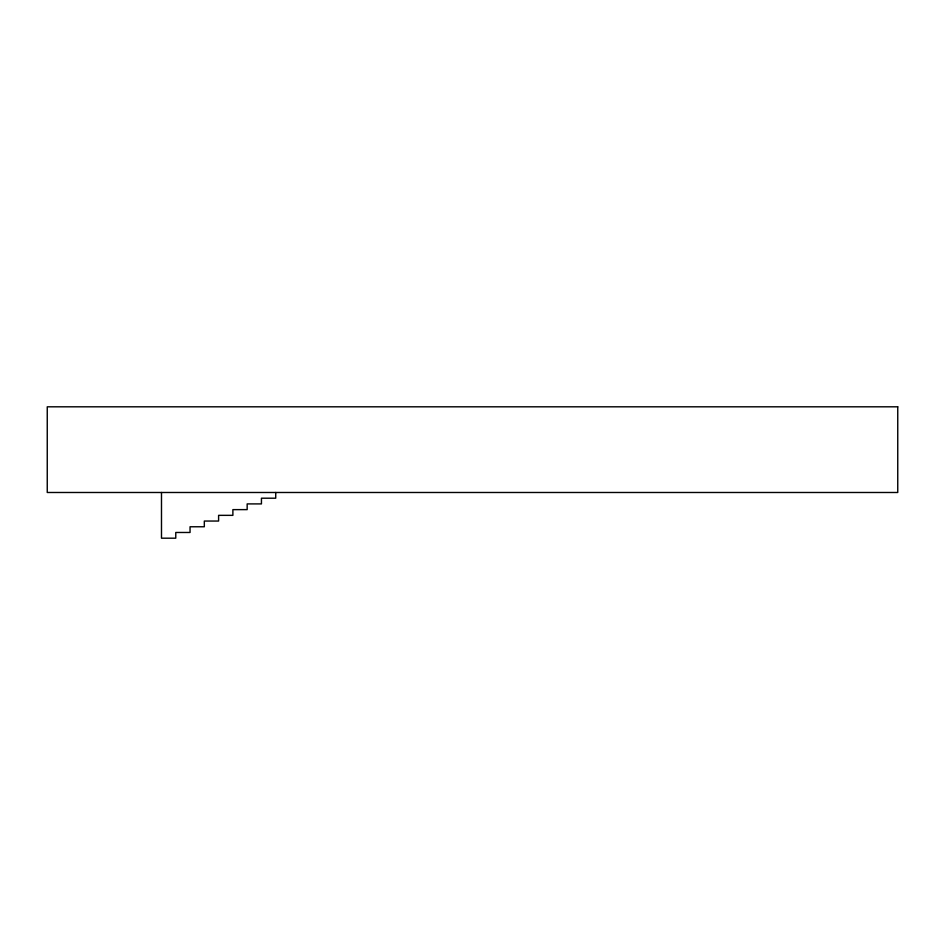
<?xml version="1.0" encoding="UTF-8"?>
<svg xmlns="http://www.w3.org/2000/svg" width="945" height="945" viewBox="0 0 945 945"><rect width="100%" height="100%" fill="white"/><g stroke="black" fill="none" stroke-linecap="round" stroke-linejoin="round"><path stroke-width="1.42" d="M275.727 492.487L275.727 498.204L261.446 498.204L261.446 503.909L247.165 503.909L247.165 509.627L232.883 509.627L232.883 515.344L218.602 515.344L218.602 521.049L204.321 521.049L204.321 526.767L190.051 526.767L190.051 532.472L175.77 532.472L175.77 538.189L161.489 538.189L161.489 492.487M897.75 406.811L47.25 406.811L47.25 492.487L897.75 492.487L897.75 406.811"/></g></svg>
